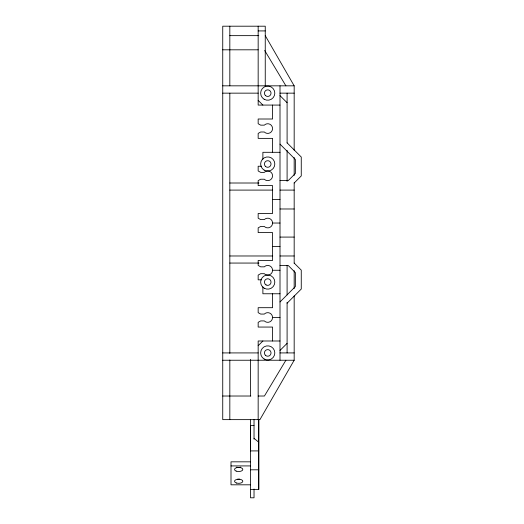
<?xml version="1.0" encoding="UTF-8"?>
<svg xmlns="http://www.w3.org/2000/svg" width="524" height="524" viewBox="0 0 524 524"><rect width="100%" height="100%" fill="white"/><g stroke="black" fill="none" stroke-linecap="round" stroke-linejoin="round"><path stroke-width="0.79" d="M258.751 489.534L258.751 419.632L258.751 489.534L250.485 489.534M294.174 295.89L294.174 360.237L259.937 419.632L222.739 419.632L222.739 26.2L265.249 26.2L265.249 85.831M285.901 360.237L264.43 396.02L258.162 396.02M294.174 183.007L301.261 175.92L301.261 157.03L287.093 142.862M280.006 301.942L295.359 286.595L295.359 272.591L288.272 265.511L280.006 265.511M287.093 303.206L301.261 289.038L301.261 270.148L294.174 263.061M258.162 345.716L262.884 340.993M280.006 350.438L287.093 343.358M258.162 30.923L265.249 30.923M229.826 35.645L258.804 35.645M222.739 49.813L258.162 49.813M222.739 85.831L294.174 85.831L294.174 150.178M222.739 93.148L258.162 93.148M280.006 93.148L294.174 93.148M280.006 105.075L258.162 105.075L258.162 26.2M280.006 152.307L262.884 152.307L262.884 159.152M261.365 166.239L258.162 166.239L258.162 170.962L260.677 172.383L264.306 172.383A4.84 4.84 0 0 1 271.15 172.383A4.84 4.84 0 0 1 271.15 179.228A4.84 4.84 0 0 1 264.306 179.228L260.677 179.228L258.162 180.642L258.162 185.607L272.565 185.607L272.565 213.471L258.162 213.471L258.162 218.194L260.677 219.608L264.306 219.608A4.84 4.84 0 0 1 271.15 219.608A4.84 4.84 0 0 1 271.15 226.46A4.84 4.84 0 0 1 264.306 226.46L260.677 226.46L258.162 227.874L258.162 232.597L272.565 232.597L272.565 260.467L258.162 260.467L258.162 265.426L260.677 266.84L264.306 266.84A4.84 4.84 0 0 1 271.15 266.84A4.84 4.84 0 0 1 271.15 273.692A4.84 4.84 0 0 1 264.306 273.692L260.677 273.692L258.162 275.107L258.162 279.829L261.365 279.829M280.006 180.564L288.272 180.564L295.359 173.477L295.359 159.473L280.006 144.126M229.826 183.007L258.961 183.007M229.826 190.094L272.722 190.094M280.006 190.094L294.174 190.094M272.565 199.539L280.006 199.539M280.006 208.984L294.174 208.984M272.565 223.034L280.006 223.034M280.006 237.084L294.174 237.084M272.565 246.529L280.006 246.529M229.826 255.981L272.722 255.981M280.006 255.981L294.174 255.981M229.826 263.061L258.961 263.061M272.565 270.266L280.006 270.266M280.006 293.761L262.884 293.761L262.884 286.916M272.565 317.498L280.006 317.498M280.006 340.993L258.162 340.993L258.162 419.632M222.739 352.921L258.162 352.921M280.006 352.921L294.174 352.921M222.739 360.237L294.174 360.237M222.739 396.02L250.878 396.02M254.029 425.534L250.485 425.534L250.485 450.915L258.751 450.915M250.485 461.827L231.005 461.827L231.005 484.811L250.485 484.811M231.005 465.921L250.485 465.921M250.485 469.805L258.751 469.805M254.029 438.326L258.751 442.243M280.006 95.63L287.093 102.717M258.162 100.353L262.884 105.075M264.705 50.507L285.901 85.831M265.249 35.645L294.174 85.831M294.174 157.508L294.174 175.429M294.174 182.758L294.174 263.31M294.174 270.639L294.174 288.56M287.093 93.148L287.093 142.98M287.093 150.329L287.093 181.369M287.093 265.511L287.093 294.92M287.093 302.276L287.093 352.921M280.006 85.831L280.006 360.237M272.565 105.075L272.565 119.007L258.162 119.007L258.162 123.73L260.677 125.151L264.306 125.151A4.84 4.84 0 0 1 271.15 125.151A4.84 4.84 0 0 1 271.15 131.996A4.84 4.84 0 0 1 264.306 131.996L260.677 131.996L258.162 133.417L258.162 138.375L272.565 138.375L272.565 152.307M272.565 293.761L272.565 307.693L258.162 307.693L258.162 312.658L260.677 314.072L264.306 314.072A4.84 4.84 0 0 1 271.15 314.072A4.84 4.84 0 0 1 271.15 320.917A4.84 4.84 0 0 1 264.306 320.917L260.677 320.917L258.162 322.339L258.162 327.061L272.565 327.061L272.565 340.993M254.029 419.632L254.029 439.184M254.029 489.01L254.029 497.8L250.485 497.8L250.485 419.632M250.485 359.425L250.485 396.02M229.826 26.2L229.826 85.825M229.826 93.193L229.826 353.458M229.826 360.008L229.826 419.632M240.745 467.159A4.133 2.063 0 0 1 236.612 467.159M239.75 479.172A4.133 2.063 0 0 1 237.608 479.172M264.188 288.207A7.087 7.087 0 0 0 274.812 282.076A7.087 7.087 0 0 0 264.188 275.938A7.087 7.087 0 0 0 264.188 288.207M264.188 359.058A7.087 7.087 0 0 0 274.812 352.921A7.087 7.087 0 0 0 264.188 346.783A7.087 7.087 0 0 0 264.188 359.058M264.188 170.13A7.087 7.087 0 0 0 274.812 163.999A7.087 7.087 0 0 0 264.188 157.862A7.087 7.087 0 0 0 264.188 170.13M264.188 99.285A7.087 7.087 0 0 0 274.812 93.148A7.087 7.087 0 0 0 264.188 87.017A7.087 7.087 0 0 0 264.188 99.285M266.074 284.938A3.308 3.308 0 0 0 271.032 282.076A3.308 3.308 0 0 0 266.074 279.207A3.308 3.308 0 0 0 266.074 284.938M265.386 355.259A3.308 3.308 0 0 0 270.921 353.772A3.308 3.308 0 0 0 266.873 349.724A3.308 3.308 0 0 0 265.386 355.259M265.386 166.331A3.308 3.308 0 0 0 270.921 164.85A3.308 3.308 0 0 0 266.873 160.803A3.308 3.308 0 0 0 265.386 166.331M265.386 95.486A3.308 3.308 0 0 0 270.921 94.006A3.308 3.308 0 0 0 266.873 89.958A3.308 3.308 0 0 0 265.386 95.486M236.612 483.056A4.133 2.063 0 0 0 242.815 481.268A4.133 2.063 0 0 0 236.612 479.48A4.133 2.063 0 0 0 236.612 483.056M236.167 471.102A4.133 2.063 0 0 0 242.776 469.733A4.133 2.063 0 0 0 237.097 467.552A4.133 2.063 0 0 0 236.167 471.102"/></g></svg>
